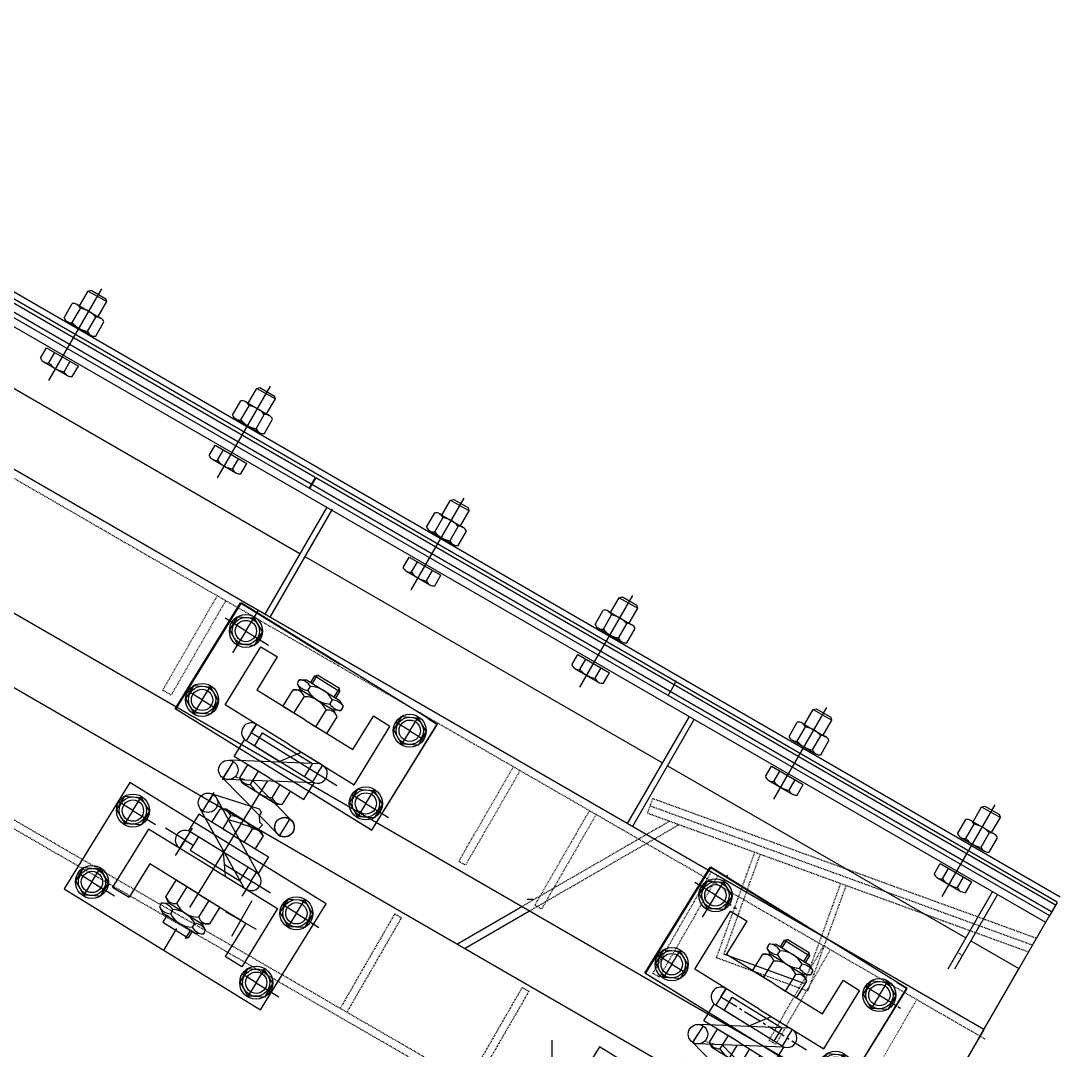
# Model space of a CAD drawing. Header units: millimetres. Extents: x 2827 to 6143, y 72 to 478.
# Drawn here: x 4600.7 to 4734.2, y 157.6 to 289.8 of the extents above; entities that cross this region are included whole.
import ezdxf

# ---------------------------------------------------------------- set-up
doc = ezdxf.new("R2010")
doc.units = ezdxf.units.MM
for name, pattern in [('ACAD_ISO02W100', [15, 12, -3]), ('CENTER', [50.8, 31.75, -6.35, 6.35, -6.35]), ('CENTER2', [28.575, 19.05, -3.175, 3.175, -3.175]), ('HIDDEN', [0.2, 0.1, -0.1])]:
    doc.linetypes.add(name, pattern=pattern)
for name, color, linetype, lineweight in [('中心线', 1, 'CENTER', 13), ('图层1', 1, 'CENTER2', 25), ('图层2', 160, 'Continuous', 25), ('尺寸线', 22, 'Continuous', 13), ('虚线', 8, 'ACAD_ISO02W100', 13)]:
    doc.layers.add(name, color=color, linetype=linetype, lineweight=lineweight)

# ---------------------------------------------------------------- blocks, each defined once
blk = doc.blocks.new('111')
for p, q in [((-65.9, 61.2), (-63.9, 131.1)), ((-63.9, 131.1), (-43.9, 130.5)), ((-45, 91.5), (-43.9, 130.5)), ((-1, 124.9), (-0.8, 132.9)), ((-0.8, 132.9), (1.3, 135)), ((-0.8, 132.9), (29.6, 132)), ((1, 124.9), (1.3, 135)), ((27.6, 134.2), (1.3, 135)), ((27.3, 124.1), (27.6, 134.2)), ((29.6, 132), (27.6, 134.2)), ((29.3, 124), (29.6, 132)), ((-13.3, 119.3), (-13.3, 119.3)), ((-12.5, 119.3), (-12.6, 116.8)), ((-12.5, 121.8), (-6, 125.1)), ((-12.5, 119.3), (-12.5, 121.8)), ((-6, 125.1), (34, 123.9)), ((1, 124.9), (-1, 124.9)), ((0.6, 116.4), (0.8, 121.4)), ((27, 115.6), (27.2, 120.6)), ((27.3, 124.1), (29.3, 124)), ((40.4, 120.4), (34, 123.9)), ((40.3, 117.9), (40.2, 115.4)), ((40.3, 117.9), (40.4, 120.4)), ((70.8, 86.9), (72, 127.1)), ((92, 126.6), (72, 127.1)), ((89.9, 56.4), (92, 126.6)), ((-13.6, 89.4), (-12.9, 109.4)), ((-12.9, 109.4), (-6.4, 113.1)), ((-12.6, 116.8), (-6.4, 113.1)), ((13.6, 112.6), (-6.4, 113.1)), ((-0.3, 89), (0.4, 109)), ((-0.3, 89), (0.4, 109)), ((13.6, 112.6), (33.6, 112.2)), ((26.2, 88.2), (26.8, 108.3)), ((26.2, 88.2), (27, 108.2)), ((40.2, 115.4), (33.6, 112.2)), ((40, 107.8), (33.6, 112.2)), ((39.4, 87.8), (40, 107.8)), ((39.7, 115.2), (39.8, 115.2)), ((-45, 90.3), (-45, 91.5)), ((12.9, 88.6), (-45, 90.3)), ((12.8, 88.6), (-13.7, 89.4)), ((12.9, 88.6), (-13.6, 89.4)), ((12.8, 88.6), (-0.5, 89)), ((-0.5, 89), (-0.5, 89)), ((12.9, 88.6), (-0.3, 89)), ((12.8, 88.6), (70.8, 86.9)), ((12.9, 88.6), (12.9, 88.6)), ((12.9, 88.6), (39.4, 87.8)), ((12.9, 88.6), (26.2, 88.2)), ((12.1, 58.6), (-65.9, 61.2)), ((49.1, 57.5), (-33.4, 14.1)), ((-18.5, 39.5), (-18.1, 55.5)), ((-18.1, 55.5), (41.9, 53.8)), ((11.5, 38.7), (26.6, 58.2)), ((12, 58.6), (89.9, 56.4)), ((12.1, 58.6), (12.1, 58.6)), ((12.1, 58.6), (52, 57.5)), ((41.9, 53.8), (41.5, 37.8)), ((-31.1, 19.9), (-30.5, 39.9)), ((51.4, 37.5), (-28.6, 39.9)), ((53.5, 37.3), (-25.3, -4.1)), ((11.5, 38.7), (-18.5, 39.5)), ((11.4, 36.9), (11.4, 36.9)), ((51.4, 37.5), (51.4, 37.5)), ((52.9, 17.4), (53.5, 37.3)), ((53.5, 37.3), (54.5, 37.9)), ((53.5, 37.3), (53.5, 37.6)), ((11.2, 28.6), (11.2, 28.6)), ((11.2, 28.6), (11.2, 28.4)), ((51.2, 27.5), (51.2, 27.2)), ((10.9, 18.7), (-31.1, 19.9)), ((-15.1, 19.4), (-15.6, 3.5)), ((10.9, 18.7), (-15.1, 19.4)), ((-2.1, 19.1), (-2.6, 3.2)), ((10.9, 18.7), (-2.1, 19.1)), ((10.9, 18.7), (52.9, 17.4)), ((10.9, 18.7), (23.9, 18.3)), ((23.9, 18.3), (23.5, 2.5)), ((36.4, 2.2), (36.9, 18.2)), ((-10.4, 0.3), (-15.6, 3.5)), ((10.4, -0.3), (-10.4, 0.3)), ((-2.4, 7.9), (53.2, -8)), ((10.4, 2.8), (10.5, 2.8)), ((31.1, -0.9), (36.4, 2.2)), ((36.4, 2.2), (36.4, 2.2)), ((49.6, -27.4), (-30.7, -5)), ((10.4, -0.3), (31.1, -0.9)), ((50.1, -7.1), (45.4, -8.1)), ((50.1, -7.1), (50.1, -7.4)), ((18.3, -14), (-31.3, -24.8)), ((18.3, -14.1), (18.3, -14)), ((50.3, -72), (-25.9, -26)), ((-11.3, -31.3), (-16.7, -34.1)), ((9.5, -31.9), (-11.3, -31.3)), ((9.4, -31.9), (30.2, -32.5)), ((49.5, -27.5), (52.7, -26.8)), ((-17.1, -50.1), (-16.7, -34.1)), ((-4.1, -50.5), (-3.7, -34.6)), ((9.4, -36.4), (-3.8, -39.3)), ((9.3, -36.4), (27.4, -32.4)), ((9.3, -35.1), (9.4, -35.1)), ((9.3, -36.4), (9.3, -35.1)), ((21.8, -51.2), (22.3, -35.5)), ((30.2, -32.5), (35.3, -36)), ((35.3, -36), (34.9, -52)), ((35.3, -36), (35.3, -36)), ((44.8, -91.9), (-35.1, -43.8)), ((-33.1, -49.7), (-33.7, -69.7)), ((8.9, -50.9), (-33.1, -49.7)), ((-31.1, -46.2), (-31.1, -46.1)), ((-31.1, -46.1), (-31.1, -46.1)), ((8.9, -50.9), (-17.1, -50.1)), ((8.8, -50.9), (-4.1, -50.5)), ((8.8, -50.9), (50.8, -52)), ((8.8, -50.9), (21.8, -51.2)), ((50.8, -52), (50.3, -72)), ((8.6, -60.9), (8.6, -60.6)), ((8.6, -60.9), (8.6, -60.9)), ((48.2, -72), (-31.8, -69.8)), ((-21.7, -70), (-22.3, -86)), ((8.3, -70.9), (-21.7, -70)), ((8.3, -69.1), (8.3, -70.9)), ((8.3, -70.9), (8.3, -69.1)), ((8.3, -69.1), (8.3, -69.1)), ((8.3, -70.9), (22.2, -91.3)), ((37.7, -87.8), (38.3, -71.8)), ((48.2, -72), (48.2, -72)), ((50.3, -72), (51.3, -72.6)), ((50.3, -72), (50.3, -72.3)), ((-70.3, -88.8), (-72.3, -158.8)), ((7.7, -90.8), (-70.3, -88.8)), ((-22.3, -86), (37.7, -87.8)), ((7.6, -90.8), (85.6, -93.1)), ((7.7, -90.8), (7.7, -90.8)), ((7.7, -90.8), (47.7, -92)), ((85.6, -93.1), (83.5, -163.3)), ((-51.2, -120.3), (-52.4, -159.3)), ((6.8, -120.8), (-51.2, -119.1)), ((-51.2, -119.1), (-51.2, -120.3)), ((-19.7, -120.1), (-20.2, -140.1)), ((6.7, -120.8), (-19.8, -120.1)), ((6.8, -120.8), (-19.7, -120.1)), ((-6.5, -120.4), (-6.9, -140.4)), ((-6.5, -120.4), (-6.9, -140.4)), ((6.7, -120.8), (-6.6, -120.4)), ((-6.6, -120.4), (-6.6, -120.4)), ((6.8, -120.8), (-6.5, -120.4)), ((6.7, -120.8), (64.6, -122.5)), ((6.8, -120.8), (6.8, -120.8)), ((6.8, -120.8), (33.3, -121.6)), ((6.8, -120.8), (20.1, -121.2)), ((20.1, -121.2), (19.5, -141.3)), ((20.1, -121.2), (19.7, -141.2)), ((33.3, -121.6), (32.7, -141.6)), ((64.6, -122.5), (63.5, -162.7)), ((-20.4, -149.9), (-20.3, -147.4)), ((-20.3, -147.4), (-13.9, -144.1)), ((-20.2, -140.1), (-13.9, -144.1)), ((6.1, -144.8), (-13.9, -144.1)), ((-7.1, -147.8), (-7.2, -152.8)), ((6.1, -144.8), (26.1, -145.5)), ((19.3, -148.6), (19.1, -153.6)), ((32.7, -141.6), (26.1, -145.5)), ((32.5, -149.2), (26.1, -145.5)), ((32, -149), (32.1, -149)), ((32.4, -151.7), (32.5, -149.2)), ((-72.3, -158.8), (-52.4, -159.3)), ((-21.2, -149.9), (-21.2, -149.9)), ((-20.4, -149.9), (-20.5, -152.4)), ((-20.5, -152.4), (-14.2, -156.1)), ((-14.2, -156.1), (25.7, -157.3)), ((-9.3, -156.2), (-9.5, -164.2)), ((-7.3, -156.3), (-9.3, -156.2)), ((19, -157.1), (18.7, -167.2)), ((19, -157.1), (21, -157.1)), ((21, -157.1), (20.9, -165.1)), ((32.3, -154.2), (25.7, -157.3)), ((32.4, -151.7), (32.3, -154.2)), ((-9.5, -164.2), (20.9, -165.1)), ((20.9, -165.1), (18.7, -167.2)), ((83.5, -163.3), (63.5, -162.7))]:
    blk.add_line(p, q)
for points in [[(121.3, 153.2), (132.5, 152.9), (128.8, 24.9), (-108.1, 31.9), (-104.4, 159.8), (15.4, 156.3)], [(18.3, -14.1), (21.5, -16.2), (21.6, -20.1), (25.1, -25.4), (29.2, -26.6), (27.4, -32.4)]]:
    blk.add_lwpolyline(points)
for points in [[(-107.7, 32.1), (129.2, 25.2), (133, 153.1), (-103.9, 160.1)], [(-114.5, -185), (122.4, -192), (126.2, -64), (-110.7, -57.1)]]:
    blk.add_lwpolyline(points, close=True)
for centre, radius in [((-85.3, 137.4), 17), ((111.8, 132.9), 17), ((-85.3, 137.4), 11), ((111.8, 132.9), 11), ((-88.8, 53.7), 17), ((-88.8, 53.7), 11), ((110.1, 45.7), 17), ((110.1, 45.7), 11), ((-29.6, 4.9), 10), ((49.8, -17.4), 10), ((49.9, -17.1), 10), ((-30.7, -34.8), 10), ((-93.6, -80.3), 17), ((-93.6, -80.3), 11), ((104.7, -87.7), 17), ((104.7, -87.7), 11), ((-93.3, -164.8), 17), ((-93.3, -164.8), 11), ((104.6, -170.1), 17), ((104.6, -170.1), 11)]:
    blk.add_circle(centre, radius)
for centre, radius, start, end in [((-6.2, 108.9), 14.3, 60.723, 115.9233), ((13.3, 97.9), 26.6, 58.6741, 117.9722), ((33.6, 105.5), 16.4, 65.4999, 113.1427), ((-6.5, 101.4), 10.2, 47.9731, 128.6716), ((-5.5, 132.3), 17.1, 245.4644, 291.1819), ((13.1, 88.5), 24.1, 54.8258, 121.801), ((14.5, 140.1), 27.5, 239.7147, 296.9316), ((33.8, 129.3), 15.3, 243.7393, 294.9034), ((33.3, 101.2), 9.47, 44.7773, 131.888), ((-28.3, 49.9), 10, 88.3231, 268.1343), ((51.7, 47.5), 10, 267.9144, 88.3231), ((-28.3, 49.9), 10, 357.9174, 359.1718), ((-8.8, 14), 12.5, 237.3898, 299.9075), ((11, 28.2), 28.5, 241.4673, 295.8299), ((30.1, 11.2), 11, 232.5306, 304.8636), ((8.4, -60.4), 28.5, 60.8163, 115.179), ((-10.5, -45.1), 12.5, 56.7388, 119.2565), ((28.5, -44.6), 11, 51.7827, 124.1157), ((-32.1, -79.7), 10, 88.512, 268.3231), ((48, -82), 10, 268.3231, 88.7319), ((-32.1, -79.7), 10, 357.4744, 358.7288), ((-14.2, -163.3), 17.1, 65.4644, 111.1819), ((-13.3, -132.4), 10.2, 227.9747, 308.6732), ((5.4, -172.4), 27.5, 59.7147, 116.9316), ((7, -120.7), 24.1, 234.8453, 301.8205), ((25.2, -162.7), 15.3, 61.7429, 112.907), ((26.4, -134.5), 9.47, 224.7583, 311.869), ((-13.5, -139.9), 14.3, 240.723, 295.9233), ((6.6, -130.1), 26.6, 238.6741, 297.9722), ((26.4, -138.9), 16.4, 243.5036, 291.1463)]:
    blk.add_arc(centre, radius, start, end)
at = {"layer": '图层1'}
for p, q in [((-85.3, 137.4), (-84.6, 161.9)), ((-85.3, 137.4), (-84.8, 154.4)), ((14.6, 156.6), (14.6, 156.3)), ((15.4, 156.3), (15.3, 156.6)), ((111.8, 132.9), (112.3, 149.9)), ((-102.3, 138), (-110.2, 138.3)), ((-85.3, 137.4), (-102.3, 138)), ((-85.3, 137.4), (-85.8, 120.4)), ((-85.3, 137.4), (-68.3, 136.9)), ((-85.3, 137.4), (-58, 136.5)), ((111.8, 132.9), (94.9, 133.4)), ((111.8, 132.9), (111.4, 115.9)), ((111.8, 132.9), (128.8, 132.3)), ((111.8, 132.9), (139.2, 132)), ((-85.8, 120.4), (-86, 111.2)), ((13.8, 124.5), (13.8, 124.5)), ((13.4, 112.6), (13.4, 112.6)), ((39.2, 114.9), (39.2, 115)), ((12.8, 88.6), (12.8, 88.6)), ((-88.8, 53.7), (-88.4, 70.7)), ((-88.8, 53.7), (-105.8, 54.2)), ((-88.8, 53.7), (-89.3, 36.7)), ((-88.8, 53.7), (-71.9, 53.1)), ((-28, 59.9), (-28.6, 39.9)), ((-28.3, 49.9), (-28, 59.9)), ((51.7, 47.5), (52.1, 57.5)), ((110.1, 45.7), (110.6, 62.7)), ((-28.3, 49.9), (75, 46.9)), ((51.7, 47.5), (51.5, 37.5)), ((110.1, 45.7), (93.1, 46.2)), ((110.1, 45.7), (109.6, 28.7)), ((110.1, 45.7), (127.1, 45.1)), ((110.1, 45.7), (137.4, 44.8)), ((-28.9, 29.8), (-28.9, 29.6)), ((11.2, 28.6), (11.2, 28.4)), ((51.2, 27.5), (51.2, 27.2)), ((90.2, 26.1), (90.1, 26.3)), ((-29.3, 14.9), (-30, -7.3)), ((10.8, 14.9), (4.7, -210.8)), ((-29.9, -5.2), (-29.7, 4.1)), ((50.1, -7.1), (49.5, -27.5)), ((50.1, -7.4), (50.1, -7.1)), ((-31.1, -46.2), (-30.4, -22.6)), ((-30.5, -24.6), (-30.8, -34)), ((49.5, -27.5), (49.6, -27.1)), ((-93.6, -80.3), (-93.1, -63.3)), ((-32.4, -89.8), (-31.8, -69.8)), ((-32.1, -79.7), (-31.6, -65.3)), ((48, -82.1), (48.2, -72)), ((104.7, -87.7), (105.1, -70.7)), ((-93.6, -80.3), (-110.6, -79.7)), ((-93.6, -80.3), (-94.1, -97.3)), ((-93.6, -80.3), (-76.6, -80.8)), ((-93.6, -80.3), (-66.3, -81.2)), ((-32.1, -79.7), (-55.4, -79.1)), ((-32.1, -79.7), (-32.6, -98.6)), ((-32.1, -79.7), (-32.4, -89.8)), ((-32.1, -79.7), (-22.1, -80)), ((7.9, -80.9), (8.2, -80.9)), ((15.3, -81.1), (71.2, -82.8)), ((48, -82), (47.5, -100.5)), ((48, -82), (47.7, -92)), ((104.7, -87.7), (87.7, -87.2)), ((104.7, -87.7), (104.2, -104.7)), ((104.7, -87.7), (121.6, -88.3)), ((104.7, -87.7), (132, -88.6)), ((-93.3, -164.8), (-92.8, -147.8)), ((104.6, -170.1), (105, -153.1)), ((-93.3, -164.8), (-110.3, -164.3)), ((-93.3, -164.8), (-93.8, -181.8)), ((-93.3, -164.8), (-76.3, -165.4)), ((-93.3, -164.8), (-66, -165.7)), ((104.6, -170.1), (87.6, -169.5)), ((104.6, -170.1), (104.1, -187.1)), ((104.6, -170.1), (121.5, -170.7)), ((104.6, -170.1), (131.9, -171))]:
    blk.add_line(p, q, dxfattribs=at)
at = {"layer": '图层2'}
for p, q in [((-100, 145.9), (-84.8, 153.2)), ((-84.8, 153.2), (-70, 144.9)), ((-100, 145.9), (-100.4, 129.9)), ((-100.3, 137.9), (-100, 145.9)), ((-70, 144.9), (-70.6, 129)), ((-70.3, 136.9), (-70, 144.9)), ((97.1, 141.4), (96.8, 125.4)), ((96.9, 133.4), (97.1, 141.4)), ((97.1, 141.4), (112.3, 148.6)), ((112.3, 148.6), (127.1, 140.3)), ((127.1, 140.4), (126.6, 124.4)), ((126.8, 132.4), (127.1, 140.4)), ((-102.3, 138), (-100.3, 137.9)), ((-100.4, 129.9), (-85.7, 121.3)), ((-70.6, 129), (-85.7, 121.3)), ((-68.3, 136.9), (-70.3, 136.9)), ((94.9, 133.4), (96.9, 133.4)), ((128.8, 132.3), (126.8, 132.4)), ((96.8, 125.4), (111.4, 116.8)), ((126.6, 124.4), (111.4, 116.8)), ((-103.6, 62.2), (-88.4, 69.4)), ((-88.4, 69.4), (-73.6, 61.1)), ((-105.8, 54.2), (-103.8, 54.2)), ((-103.6, 62.2), (-103.9, 46.2)), ((-103.8, 54.2), (-103.6, 62.2)), ((-73.6, 61.2), (-74.1, 45.2)), ((-73.9, 53.2), (-73.6, 61.2)), ((95.4, 54.2), (95, 38.2)), ((95.1, 46.2), (95.4, 54.2)), ((95.4, 54.2), (110.6, 61.4)), ((110.6, 61.4), (125.4, 53.1)), ((-103.9, 46.2), (-89.3, 37.6)), ((-74.1, 45.2), (-89.3, 37.6)), ((-71.9, 53.1), (-73.9, 53.2)), ((93.1, 46.2), (95.1, 46.2)), ((125.4, 53.2), (124.8, 37.2)), ((125.1, 45.2), (125.4, 53.2)), ((127.1, 45.1), (125.1, 45.2)), ((95, 38.2), (109.6, 29.6)), ((124.8, 37.2), (109.6, 29.6)), ((-108.3, -71.8), (-108.7, -87.8)), ((-108.6, -79.8), (-108.3, -71.8)), ((-108.3, -71.8), (-93.1, -64.5)), ((-93.1, -64.5), (-78.3, -72.8)), ((-78.3, -72.8), (-78.9, -88.8)), ((-78.6, -80.8), (-78.3, -72.8)), ((89.9, -79.3), (105.1, -72)), ((105.1, -72), (119.9, -80.3)), ((-110.6, -79.7), (-108.6, -79.8)), ((-76.6, -80.8), (-78.6, -80.8)), ((89.9, -79.3), (89.6, -95.2)), ((89.7, -87.2), (89.9, -79.3)), ((119.9, -80.2), (119.4, -96.2)), ((119.6, -88.2), (119.9, -80.2)), ((-108.7, -87.8), (-94, -96.4)), ((-78.9, -88.8), (-94, -96.4)), ((87.7, -87.2), (89.7, -87.2)), ((89.6, -95.2), (104.2, -103.8)), ((121.6, -88.3), (119.6, -88.2)), ((119.4, -96.2), (104.2, -103.8)), ((-108, -156.3), (-92.8, -149.1)), ((-92.8, -149.1), (-78, -157.4)), ((-108, -156.3), (-108.4, -172.3)), ((-108.3, -164.3), (-108, -156.3)), ((-78, -157.3), (-78.6, -173.3)), ((-78.3, -165.3), (-78, -157.3)), ((89.8, -161.6), (105, -154.3)), ((105, -154.3), (119.8, -162.6)), ((-110.3, -164.3), (-108.3, -164.3)), ((-76.3, -165.4), (-78.3, -165.3)), ((87.6, -169.5), (89.6, -169.6)), ((89.8, -161.6), (89.5, -177.6)), ((89.6, -169.6), (89.8, -161.6)), ((119.8, -162.6), (119.3, -178.6)), ((119.5, -170.6), (119.8, -162.6)), ((121.5, -170.7), (119.5, -170.6)), ((-108.4, -172.3), (-93.8, -180.9)), ((-78.6, -173.3), (-93.8, -180.9)), ((89.5, -177.6), (104.1, -186.2)), ((119.3, -178.6), (104.1, -186.2))]:
    blk.add_line(p, q, dxfattribs=at)
for centre, radius in [((-85.3, 137.4), 14), ((-85.3, 137.4), 11), ((111.8, 132.9), 14), ((111.8, 132.9), 11), ((-88.8, 53.7), 14), ((-88.8, 53.7), 11), ((110.1, 45.7), 14), ((110.1, 45.7), 11), ((-93.6, -80.3), 14), ((-93.6, -80.3), 11), ((104.7, -87.7), 14), ((104.7, -87.7), 11), ((-93.3, -164.8), 14), ((-93.3, -164.8), 11), ((104.6, -170.1), 14), ((104.6, -170.1), 11)]:
    blk.add_circle(centre, radius, dxfattribs=at)
at = {"layer": '虚线', "color": 8, "linetype": 'HIDDEN'}
for p, q in [((147.3, 35.9), (147.3, 147.8)), ((-10.4, 4.6), (-20, 1.9))]:
    blk.add_line(p, q, dxfattribs=at)

msp = doc.modelspace()

# ---------------------------------------------------------------- linework, layer by layer
at = {"color": 7, "linetype": 'Continuous', "lineweight": -3}
for p, q in [((4734.19, 177.3), (4326.54, 412.86)), ((4733.81, 176.65), (4326.16, 412.21)), ((4325.04, 410.27), (4732.82, 174.92)), ((4324.54, 409.4), (4732.32, 174.06)), ((4724.38, 160.3), (4316.6, 395.64)), ((4716.38, 146.45), (4364.33, 349.63)), ((4638.49, 231.17), (4592.49, 257.73)), ((4637.99, 230.3), (4591.99, 256.86)), ((4608.24, 253.18), (4609.34, 255.09)), ((4609.34, 255.09), (4609.75, 255.2)), ((4609.34, 255.09), (4611.74, 253.74)), ((4609.75, 255.2), (4611.63, 254.11)), ((4610.62, 251.81), (4611.74, 253.74)), ((4611.74, 253.74), (4611.63, 254.11)), ((4606.25, 251.65), (4607.31, 253.48)), ((4607.31, 251.04), (4608.37, 252.87)), ((4607.94, 253.36), (4610.95, 251.62)), ((4606.68, 251.17), (4609.69, 249.43)), ((4609.26, 249.92), (4610.32, 251.74)), ((4610.32, 249.3), (4611.38, 251.13)), ((4590.63, 247.89), (4636.53, 221.4)), ((4603.24, 246.48), (4604.01, 247.82)), ((4604.01, 247.82), (4608.09, 245.46)), ((4604.3, 245.87), (4605.07, 247.2)), ((4603.67, 245.99), (4606.68, 244.25)), ((4606.25, 244.74), (4607.02, 246.08)), ((4607.31, 244.13), (4608.09, 245.46)), ((4629.89, 240.69), (4631, 242.6)), ((4631, 242.6), (4631.41, 242.7)), ((4631, 242.6), (4633.39, 241.25)), ((4631.41, 242.7), (4633.28, 241.62)), ((4627.9, 239.16), (4628.96, 240.99)), ((4628.97, 238.55), (4630.02, 240.37)), ((4629.59, 240.86), (4632.61, 239.12)), ((4632.27, 239.31), (4633.39, 241.25)), ((4633.39, 241.25), (4633.28, 241.62)), ((4630.92, 237.42), (4631.97, 239.25)), ((4628.33, 238.67), (4631.34, 236.93)), ((4631.98, 236.81), (4633.03, 238.64)), ((4624.89, 233.98), (4625.66, 235.32)), ((4625.66, 235.32), (4629.74, 232.97)), ((4625.95, 233.37), (4626.73, 234.71)), ((4625.32, 233.5), (4628.33, 231.76)), ((4627.9, 232.24), (4628.68, 233.58)), ((4628.97, 231.63), (4629.74, 232.97)), ((4638.49, 231.17), (4637.67, 229.76)), ((4638.59, 231.11), (4637.78, 229.7)), ((4733.59, 176.26), (4638.59, 231.11)), ((4733.09, 175.4), (4638.09, 230.24)), ((4655.9, 228.23), (4656.31, 228.33)), ((4656.31, 228.33), (4658.18, 227.25)), ((4639.98, 227.37), (4632.04, 213.62)), ((4640.63, 226.99), (4632.69, 213.24)), ((4640.7, 227.11), (4632.76, 213.36)), ((4640.7, 227.11), (4632.76, 213.36)), ((4654.79, 226.32), (4655.9, 228.23)), ((4655.9, 228.23), (4658.29, 226.88)), ((4658.29, 226.88), (4658.18, 227.25)), ((4652.8, 224.79), (4653.86, 226.62)), ((4653.87, 224.17), (4654.92, 226)), ((4654.49, 226.49), (4657.51, 224.75)), ((4657.17, 224.94), (4658.29, 226.88)), ((4653.23, 224.3), (4656.24, 222.56)), ((4655.82, 223.05), (4656.87, 224.88)), ((4656.88, 222.44), (4657.93, 224.26)), ((4637.18, 221.02), (4683.09, 194.53)), ((4649.79, 219.61), (4650.56, 220.95)), ((4650.56, 220.95), (4654.64, 218.6)), ((4650.86, 219), (4651.63, 220.34)), ((4650.22, 219.13), (4653.23, 217.39)), ((4652.81, 217.87), (4653.58, 219.21)), ((4653.87, 217.26), (4654.64, 218.6)), ((4676.45, 213.82), (4677.55, 215.73)), ((4677.55, 215.73), (4677.96, 215.83)), ((4677.55, 215.73), (4679.94, 214.38)), ((4677.96, 215.83), (4679.83, 214.75)), ((4674.46, 212.29), (4675.51, 214.12)), ((4676.15, 213.99), (4679.16, 212.25)), ((4678.83, 212.45), (4679.94, 214.38)), ((4679.94, 214.38), (4679.83, 214.75)), ((4632.87, 185.01), (4584.04, 213.25)), ((4675.52, 211.68), (4676.57, 213.51)), ((4677.47, 210.55), (4678.52, 212.38)), ((4674.88, 211.81), (4677.9, 210.07)), ((4678.53, 209.94), (4679.59, 211.77)), ((4671.45, 207.12), (4672.22, 208.45)), ((4672.22, 208.45), (4676.29, 206.1)), ((4672.51, 206.5), (4673.28, 207.84)), ((4671.87, 206.63), (4674.89, 204.89)), ((4674.46, 205.38), (4675.23, 206.71)), ((4675.52, 204.76), (4676.29, 206.1)), ((4684.59, 204.55), (4683.78, 203.14)), ((4686.53, 200.49), (4678.59, 186.74)), ((4701.35, 199.45), (4702.45, 201.36)), ((4702.45, 201.36), (4702.86, 201.46)), ((4702.45, 201.36), (4704.84, 200.01)), ((4702.86, 201.46), (4704.74, 200.38)), ((4704.84, 200.01), (4704.74, 200.38)), ((4687.18, 200.12), (4679.24, 186.37)), ((4699.36, 197.92), (4700.41, 199.75)), ((4700.42, 197.31), (4701.48, 199.14)), ((4701.05, 199.62), (4704.06, 197.88)), ((4703.73, 198.07), (4704.84, 200.01)), ((4702.37, 196.18), (4703.43, 198.01)), ((4699.79, 197.44), (4702.8, 195.7)), ((4703.43, 195.57), (4704.49, 197.4)), ((4683.74, 194.16), (4722.06, 172.04)), ((4696.35, 192.75), (4697.12, 194.08)), ((4697.12, 194.08), (4701.19, 191.73)), ((4696.77, 192.26), (4699.79, 190.52)), ((4697.41, 192.13), (4698.18, 193.47)), ((4699.36, 191.01), (4700.13, 192.34)), ((4700.42, 190.39), (4701.19, 191.73)), ((4723, 186.95), (4724.1, 188.86)), ((4724.1, 188.86), (4724.51, 188.97)), ((4724.1, 188.86), (4726.5, 187.51)), ((4724.51, 188.97), (4726.39, 187.88)), ((4721.01, 185.42), (4722.07, 187.25)), ((4722.7, 187.13), (4725.71, 185.39)), ((4725.38, 185.58), (4726.5, 187.51)), ((4726.5, 187.51), (4726.39, 187.88)), ((4722.07, 184.81), (4723.13, 186.64)), ((4712.2, 139.21), (4632.87, 185.01)), ((4721.44, 184.94), (4724.45, 183.2)), ((4724.02, 183.69), (4725.08, 185.51)), ((4725.08, 183.07), (4726.14, 184.9)), ((4718, 180.25), (4718.77, 181.59)), ((4718.77, 181.59), (4722.85, 179.23)), ((4719.06, 179.64), (4719.83, 180.97)), ((4718.43, 179.76), (4721.44, 178.02)), ((4721.01, 178.51), (4721.78, 179.85)), ((4722.07, 177.9), (4722.85, 179.23)), ((4725.5, 177.99), (4719.74, 168.02)), ((4726.15, 177.62), (4720.61, 168.02)), ((4666.5, 176.96), (4665.75, 176.96)), ((4656.69, 171.26), (4665.04, 176.08)), ((4657.69, 170.68), (4666.04, 175.51)), ((4732.82, 174.92), (4673.19, 71.61)), ((4732.79, 174.85), (4732.8, 174.85)), ((4722.71, 171.66), (4728.88, 168.1)), ((4723.66, 159.05), (4728.83, 168.02)), ((4724.38, 160.3), (4716.38, 146.45))]:
    msp.add_line(p, q, dxfattribs=at)
at = {"lineweight": -3}
for p, q in [((4626.93, 201.98), (4631.52, 209.43)), ((4631.52, 209.43), (4633.65, 208.12)), ((4631.09, 203.96), (4633.65, 208.12)), ((4637.94, 204.83), (4638.46, 205.69)), ((4638.15, 204.7), (4638.82, 205.77)), ((4638.46, 205.69), (4638.82, 205.77)), ((4638.46, 205.69), (4641.69, 203.69)), ((4641.61, 204.05), (4638.82, 205.77)), ((4636.34, 204.94), (4636.17, 204.67)), ((4636.17, 204.67), (4636.62, 203.88)), ((4636.26, 204.99), (4636.26, 204.99)), ((4636.34, 204.94), (4636.5, 205.2)), ((4636.5, 205.2), (4637.41, 205.16)), ((4637.41, 205.16), (4641.66, 202.53)), ((4637.58, 203.8), (4637.92, 204.33)), ((4638.15, 204.7), (4637.94, 204.83)), ((4631.01, 203.84), (4631.09, 203.96)), ((4637.18, 200.03), (4631.01, 203.84)), ((4634.36, 201.77), (4635.68, 203.89)), ((4635.68, 203.89), (4636.62, 203.88)), ((4635.77, 200.9), (4637.09, 203.02)), ((4635.77, 200.9), (4637.09, 203.02)), ((4638.75, 202.58), (4636.62, 203.88)), ((4640.95, 202.97), (4641.61, 204.05)), ((4640.95, 202.97), (4641.16, 202.84)), ((4641.16, 202.84), (4641.69, 203.69)), ((4641.69, 203.69), (4641.61, 204.05)), ((4635.21, 196.84), (4626.93, 201.98)), ((4637.16, 200.04), (4634.35, 201.78)), ((4637.18, 200.03), (4634.36, 201.77)), ((4638.75, 202.58), (4640.89, 201.28)), ((4640.39, 202.07), (4640.72, 202.6)), ((4642.14, 201.76), (4641.66, 202.53)), ((4641.97, 201.49), (4642.14, 201.76)), ((4637.16, 200.04), (4635.75, 200.91)), ((4635.75, 200.91), (4635.75, 200.91)), ((4637.18, 200.03), (4635.77, 200.9)), ((4638.59, 199.16), (4639.91, 201.3)), ((4638.59, 199.16), (4639.92, 201.27)), ((4640, 198.29), (4641.31, 200.42)), ((4641.31, 200.42), (4640.89, 201.28)), ((4641.81, 201.23), (4640.89, 201.28)), ((4641.74, 201.23), (4641.75, 201.23)), ((4641.97, 201.49), (4641.81, 201.23)), ((4643.33, 196.23), (4645.98, 200.51)), ((4648.11, 199.19), (4645.98, 200.51)), ((4637.16, 200.04), (4643.33, 196.23)), ((4637.18, 200.03), (4637.18, 200.03)), ((4637.18, 200.03), (4640, 198.29)), ((4637.18, 200.03), (4638.59, 199.16)), ((4643.5, 191.72), (4648.11, 199.19)), ((4630.71, 196.68), (4631.75, 198.39)), ((4631.75, 198.39), (4638.14, 194.45)), ((4628.12, 195.34), (4629.43, 197.47)), ((4638.14, 192.09), (4629.64, 197.35)), ((4633.9, 194.71), (4630.71, 196.68)), ((4635.2, 196.84), (4643.5, 191.72)), ((4635.21, 196.84), (4635.21, 196.84)), ((4635.21, 196.84), (4639.47, 194.21)), ((4632.59, 192.59), (4628.12, 195.34)), ((4633.9, 194.71), (4636.76, 195.88)), ((4639.15, 194.4), (4627.51, 194.86)), ((4629.82, 194.29), (4628.77, 192.59)), ((4632.59, 192.59), (4629.82, 194.29)), ((4633.24, 193.65), (4633.22, 193.62)), ((4633.24, 193.65), (4633.24, 193.65)), ((4633.78, 194.52), (4633.78, 194.52)), ((4638.14, 194.45), (4637.1, 192.74)), ((4633.89, 185.18), (4626.6, 192.62)), ((4638.37, 191.94), (4627.25, 192.38)), ((4629.13, 191.93), (4628.77, 192.59)), ((4631.2, 193.44), (4630.16, 191.75)), ((4630.47, 192.25), (4635.5, 187.06)), ((4632.59, 192.59), (4631.2, 193.44)), ((4632.59, 192.59), (4637.05, 189.82)), ((4632.59, 192.59), (4633.97, 191.73)), ((4631.35, 190.56), (4629.13, 191.93)), ((4631.55, 190.9), (4631.55, 190.9)), ((4633.97, 191.73), (4632.94, 190.05)), ((4634.32, 189.21), (4635.37, 190.91)), ((4637.05, 189.82), (4638.37, 191.94)), ((4637.5, 191.02), (4637.48, 190.99)), ((4638.14, 192.09), (4638.14, 192.09)), ((4638.37, 191.94), (4638.39, 191.97)), ((4638.37, 191.94), (4638.51, 191.94)), ((4631.34, 188.58), (4625.3, 190.52)), ((4631.19, 180.3), (4625.81, 190.05)), ((4631.34, 190.56), (4633.55, 189.2)), ((4629.34, 178.5), (4623.71, 188.7)), ((4625.25, 186.89), (4626.3, 188.59)), ((4627.06, 188.56), (4626.3, 188.59)), ((4629.27, 187.2), (4627.06, 188.56)), ((4631.34, 188.58), (4631.34, 188.58)), ((4633.55, 189.2), (4634.32, 189.21)), ((4634.32, 189.21), (4634.32, 189.21)), ((4623.55, 187.94), (4622.24, 185.81)), ((4628.02, 185.18), (4623.55, 187.94)), ((4623.99, 188.19), (4623.99, 188.2)), ((4623.99, 188.19), (4623.99, 188.19)), ((4626.63, 186.03), (4627.68, 187.73)), ((4628.99, 186.72), (4627.37, 187.22)), ((4629.27, 187.2), (4631.48, 185.84)), ((4635.22, 187.34), (4634.65, 187.52)), ((4635.23, 187.34), (4635.2, 187.31)), ((4617.08, 186.03), (4612.49, 178.58)), ((4625.39, 180.93), (4617.08, 186.03)), ((4630.95, 180.44), (4622.44, 185.68)), ((4628.02, 185.18), (4625.25, 186.89)), ((4628.02, 185.18), (4626.63, 186.03)), ((4628.97, 186.72), (4629.06, 186.87)), ((4628.97, 186.72), (4631.18, 186.02)), ((4629.06, 186.87), (4629.06, 186.86)), ((4629.4, 184.33), (4630.44, 186)), ((4631.48, 185.84), (4631.81, 185.15)), ((4623.51, 185.03), (4622.46, 183.33)), ((4626.7, 183.05), (4623.51, 185.03)), ((4628.02, 185.18), (4632.49, 182.44)), ((4628.02, 185.18), (4629.4, 184.33)), ((4631.81, 185.15), (4630.77, 183.44)), ((4631.81, 185.15), (4631.81, 185.15)), ((4633.89, 185.17), (4634.27, 185.05)), ((4622.46, 183.33), (4628.84, 179.38)), ((4626.82, 183.25), (4626.7, 183.05)), ((4626.7, 183.05), (4626.82, 183.25)), ((4626.7, 183.05), (4626.94, 179.98)), ((4626.82, 183.25), (4626.82, 183.25)), ((4627.36, 184.12), (4627.38, 184.15)), ((4627.36, 184.12), (4627.36, 184.12)), ((4632.49, 182.44), (4631.19, 180.3)), ((4617.18, 181.42), (4614.61, 177.27)), ((4617.25, 181.55), (4617.18, 181.42)), ((4623.42, 177.74), (4617.25, 181.55)), ((4625.39, 180.93), (4625.39, 180.93)), ((4625.39, 180.93), (4633.68, 175.81)), ((4625.39, 180.93), (4629.65, 178.3)), ((4628.84, 179.38), (4629.9, 181.08)), ((4630.95, 180.44), (4630.95, 180.44)), ((4631.19, 180.3), (4631.17, 180.27)), ((4631.19, 180.3), (4631.25, 180.18)), ((4620.61, 179.48), (4619.3, 177.34)), ((4623.41, 177.75), (4620.59, 179.49)), ((4623.42, 177.74), (4620.61, 179.48)), ((4612.49, 178.58), (4614.61, 177.27)), ((4622.01, 178.61), (4620.71, 176.47)), ((4622.01, 178.61), (4620.71, 176.47)), ((4623.41, 177.75), (4622, 178.62)), ((4622, 178.62), (4622, 178.62)), ((4623.42, 177.74), (4622.01, 178.61)), ((4623.41, 177.75), (4629.58, 173.94)), ((4623.42, 177.74), (4623.42, 177.74)), ((4623.42, 177.74), (4626.24, 176)), ((4623.42, 177.74), (4624.84, 176.87)), ((4618.66, 176.29), (4618.5, 176.02)), ((4618.58, 176.34), (4618.58, 176.34)), ((4618.66, 176.29), (4618.83, 176.56)), ((4618.83, 176.56), (4619.73, 176.51)), ((4619.3, 177.34), (4619.73, 176.51)), ((4621.85, 175.19), (4619.73, 176.51)), ((4624.84, 176.87), (4623.52, 174.73)), ((4624.84, 176.87), (4623.54, 174.73)), ((4630.39, 176.81), (4627.74, 172.21)), ((4618.5, 176.02), (4618.94, 175.24)), ((4618.94, 175.24), (4623.2, 172.61)), ((4619.47, 174.91), (4618.94, 174.06)), ((4619.68, 174.78), (4619.47, 174.91)), ((4620.24, 175.69), (4619.91, 175.15)), ((4621.85, 175.19), (4623.97, 173.86)), ((4626.24, 176), (4624.93, 173.87)), ((4626.95, 175.45), (4630.94, 173.15)), ((4633.68, 175.81), (4629.07, 168.34)), ((4618.94, 174.06), (4622.18, 172.06)), ((4623.04, 173.96), (4622.71, 173.42)), ((4624.93, 173.87), (4623.97, 173.86)), ((4624.43, 173.06), (4623.97, 173.86)), ((4629.58, 173.94), (4626.95, 169.66)), ((4622.48, 173.05), (4621.82, 171.97)), ((4622.7, 172.92), (4622.18, 172.06)), ((4622.48, 173.05), (4622.7, 172.92)), ((4624.1, 172.53), (4623.2, 172.61)), ((4624.27, 172.8), (4624.1, 172.53)), ((4624.27, 172.8), (4624.43, 173.06)), ((4624.4, 173.12), (4624.4, 173.12)), ((4622.18, 172.06), (4621.82, 171.97)), ((4629.07, 168.34), (4626.95, 169.66))]:
    msp.add_line(p, q, dxfattribs=at)
at = {"color": 0, "lineweight": -3}
msp.add_line((4684.59, 204.55), (4684.87, 205.11), dxfattribs=at)
at = {"color": 2, "linetype": 'Continuous', "lineweight": -3}
msp.add_line((4733.78, 176.58), (4732.79, 174.84), dxfattribs=at)
at = {"color": 5, "lineweight": -3, "ltscale": 2}
for p, q in [((4733.78, 176.58), (4733.78, 176.58)), ((4733.8, 176.66), (4733.8, 176.66))]:
    msp.add_line(p, q, dxfattribs=at)
at = {"lineweight": -3}
for points in [[(4652.95, 200.25), (4654.14, 199.51), (4645.74, 185.9), (4620.53, 201.45), (4628.93, 215.07), (4641.68, 207.2)], [(4631.34, 188.58), (4631.56, 188.15), (4631.32, 187.72), (4631.37, 186.92), (4631.74, 186.55), (4631.18, 186.02)]]:
    msp.add_lwpolyline(points, dxfattribs=at)
for points in [[(4620.59, 201.45), (4645.8, 185.89), (4654.21, 199.51), (4629, 215.07)], [(4606.28, 178.37), (4631.49, 162.81), (4639.9, 176.43), (4614.68, 191.98)]]:
    msp.add_lwpolyline(points, close=True, dxfattribs=at)
for centre, radius in [((4629.6, 211.45), 2.12), ((4629.6, 211.45), 1.37), ((4623.98, 202.61), 2.12), ((4623.98, 202.61), 1.37), ((4650.65, 198.64), 2.12), ((4650.65, 198.64), 1.37), ((4627.35, 193.62), 1.25), ((4645.01, 189.31), 2.12), ((4615.09, 188.4), 2.12), ((4615.09, 188.4), 1.37), ((4624.74, 189.4), 1.25), ((4645.01, 189.31), 1.37), ((4634.55, 186.24), 1.25), ((4634.57, 186.28), 1.25), ((4609.84, 179.23), 2.12), ((4609.84, 179.23), 1.37), ((4636.09, 175.21), 2.12), ((4636.09, 175.21), 1.37), ((4630.93, 166.3), 2.12), ((4630.93, 166.3), 1.37)]:
    msp.add_circle(centre, radius, dxfattribs=at)
at = {"color": 7, "linetype": 'Continuous', "lineweight": -3}
for centre, radius, start, end in [((4607.46, 252.61), 0.884, 57.1299, 100.0633), ((4607.54, 252.57), 0.884, 19.9367, 62.8701), ((4607.81, 249.59), 3.33, 60.4883, 80.2898), ((4607.76, 249.62), 3.33, 39.7102, 59.5117), ((4607.08, 251.96), 0.884, 199.9367, 242.8701), ((4607.16, 251.91), 0.884, 237.1299, 280.0633), ((4609.87, 253.17), 3.33, 219.7102, 239.5117), ((4610.47, 250.87), 0.884, 57.1299, 100.0633), ((4610.55, 250.83), 0.884, 19.9367, 62.8701), ((4609.82, 253.2), 3.33, 240.4883, 260.2898), ((4610.09, 250.22), 0.884, 199.9367, 242.8701), ((4610.17, 250.17), 0.884, 237.1299, 280.0633), ((4604.07, 246.78), 0.884, 199.9367, 242.8701), ((4604.15, 246.74), 0.884, 237.1299, 280.0633), ((4606.86, 247.99), 3.33, 219.7102, 239.5117), ((4606.81, 248.02), 3.33, 240.4883, 260.2898), ((4607.08, 245.04), 0.884, 199.9367, 242.8701), ((4607.16, 245), 0.884, 237.1299, 280.0633), ((4629.11, 240.12), 0.884, 57.1299, 100.0633), ((4629.19, 240.07), 0.884, 19.9367, 62.8701), ((4629.46, 237.09), 3.33, 60.4883, 80.2898), ((4628.73, 239.46), 0.884, 199.9367, 242.8701), ((4629.41, 237.12), 3.33, 39.7102, 59.5117), ((4632.13, 238.38), 0.884, 57.1299, 100.0633), ((4632.2, 238.33), 0.884, 19.9367, 62.8701), ((4628.81, 239.42), 0.884, 237.1299, 280.0633), ((4631.53, 240.67), 3.33, 219.7102, 239.5117), ((4631.48, 240.7), 3.33, 240.4883, 260.2898), ((4631.75, 237.72), 0.884, 199.9367, 242.8701), ((4631.82, 237.68), 0.884, 237.1299, 280.0633), ((4625.72, 234.28), 0.884, 199.9367, 242.8701), ((4625.8, 234.24), 0.884, 237.1299, 280.0633), ((4628.51, 235.5), 3.33, 219.7102, 239.5117), ((4628.47, 235.52), 3.33, 240.4883, 260.2898), ((4628.74, 232.54), 0.884, 199.9367, 242.8701), ((4628.81, 232.5), 0.884, 237.1299, 280.0633), ((4654.01, 225.75), 0.884, 57.1299, 100.0633), ((4654.09, 225.7), 0.884, 19.9367, 62.8701), ((4654.36, 222.72), 3.33, 60.4883, 80.2898), ((4654.31, 222.75), 3.33, 39.7102, 59.5117), ((4653.63, 225.09), 0.884, 199.9367, 242.8701), ((4653.71, 225.05), 0.884, 237.1299, 280.0633), ((4657.03, 224.01), 0.884, 57.1299, 100.0633), ((4657.1, 223.96), 0.884, 19.9367, 62.8701), ((4656.43, 226.3), 3.33, 219.7102, 239.5117), ((4656.38, 226.33), 3.33, 240.4883, 260.2898), ((4656.65, 223.35), 0.884, 199.9367, 242.8701), ((4656.72, 223.31), 0.884, 237.1299, 280.0633), ((4650.62, 219.91), 0.884, 199.9367, 242.8701), ((4650.7, 219.87), 0.884, 237.1299, 280.0633), ((4653.42, 221.13), 3.33, 219.7102, 239.5117), ((4653.37, 221.15), 3.33, 240.4883, 260.2898), ((4653.64, 218.17), 0.884, 199.9367, 242.8701), ((4653.71, 218.13), 0.884, 237.1299, 280.0633), ((4675.67, 213.25), 0.884, 57.1299, 100.0633), ((4675.74, 213.21), 0.884, 19.9367, 62.8701), ((4675.29, 212.59), 0.884, 199.9367, 242.8701), ((4676.01, 210.23), 3.33, 60.4883, 80.2898), ((4675.96, 210.26), 3.33, 39.7102, 59.5117), ((4678.68, 211.51), 0.884, 57.1299, 100.0633), ((4675.36, 212.55), 0.884, 237.1299, 280.0633), ((4678.08, 213.8), 3.33, 219.7102, 239.5117), ((4678.03, 213.83), 3.33, 240.4883, 260.2898), ((4678.76, 211.47), 0.884, 19.9367, 62.8701), ((4678.3, 210.85), 0.884, 199.9367, 242.8701), ((4678.38, 210.81), 0.884, 237.1299, 280.0633), ((4672.28, 207.42), 0.884, 199.9367, 242.8701), ((4672.35, 207.37), 0.884, 237.1299, 280.0633), ((4675.07, 208.63), 3.33, 219.7102, 239.5117), ((4675.02, 208.66), 3.33, 240.4883, 260.2898), ((4675.29, 205.68), 0.884, 199.9367, 242.8701), ((4675.37, 205.63), 0.884, 237.1299, 280.0633), ((4700.57, 198.88), 0.884, 57.1299, 100.0633), ((4700.64, 198.84), 0.884, 19.9367, 62.8701), ((4700.91, 195.86), 3.33, 60.4883, 80.2898), ((4700.19, 198.22), 0.884, 199.9367, 242.8701), ((4700.87, 195.88), 3.33, 39.7102, 59.5117), ((4703.58, 197.14), 0.884, 57.1299, 100.0633), ((4703.66, 197.1), 0.884, 19.9367, 62.8701), ((4700.27, 198.18), 0.884, 237.1299, 280.0633), ((4702.98, 199.43), 3.33, 219.7102, 239.5117), ((4702.93, 199.46), 3.33, 240.4883, 260.2898), ((4703.2, 196.48), 0.884, 199.9367, 242.8701), ((4703.28, 196.44), 0.884, 237.1299, 280.0633), ((4697.18, 193.05), 0.884, 199.9367, 242.8701), ((4697.25, 193), 0.884, 237.1299, 280.0633), ((4699.97, 194.26), 3.33, 219.7102, 239.5117), ((4699.92, 194.29), 3.33, 240.4883, 260.2898), ((4700.19, 191.31), 0.884, 199.9367, 242.8701), ((4700.27, 191.26), 0.884, 237.1299, 280.0633), ((4722.22, 186.38), 0.884, 57.1299, 100.0633), ((4722.3, 186.34), 0.884, 19.9367, 62.8701), ((4722.57, 183.36), 3.33, 60.4883, 80.2898), ((4722.52, 183.39), 3.33, 39.7102, 59.5117), ((4721.84, 185.73), 0.884, 199.9367, 242.8701), ((4721.92, 185.68), 0.884, 237.1299, 280.0633), ((4724.63, 186.94), 3.33, 219.7102, 239.5117), ((4725.23, 184.64), 0.884, 57.1299, 100.0633), ((4725.31, 184.6), 0.884, 19.9367, 62.8701), ((4724.58, 186.97), 3.33, 240.4883, 260.2898), ((4724.85, 183.99), 0.884, 199.9367, 242.8701), ((4724.93, 183.94), 0.884, 237.1299, 280.0633), ((4718.83, 180.55), 0.884, 199.9367, 242.8701), ((4718.91, 180.51), 0.884, 237.1299, 280.0633), ((4721.62, 181.76), 3.33, 219.7102, 239.5117), ((4721.57, 181.79), 3.33, 240.4883, 260.2898), ((4721.84, 178.81), 0.884, 199.9367, 242.8701), ((4721.92, 178.77), 0.884, 237.1299, 280.0633)]:
    msp.add_arc(centre, radius, start, end, dxfattribs=at)
at = {"lineweight": -3}
for centre, radius, start, end in [((4637.91, 205.91), 2.13, 215.4644, 261.1819), ((4636.37, 203.41), 1.79, 30.723, 85.9233), ((4637.8, 201.01), 3.33, 28.6741, 87.9722), ((4635.88, 202.63), 1.28, 17.9731, 98.6716), ((4637.19, 200.01), 3.01, 24.8258, 91.801), ((4640.57, 205.51), 3.44, 209.7147, 266.9316), ((4641.98, 203.13), 1.91, 213.7393, 264.9034), ((4640.47, 200.57), 2.05, 35.4999, 83.1427), ((4640.17, 200.12), 1.18, 14.7773, 101.888), ((4630.3, 198.41), 1.25, 58.3231, 238.1343), ((4630.3, 198.41), 1.25, 327.9174, 329.1718), ((4638.81, 193.15), 1.25, 237.9144, 58.3231), ((4630.16, 193.31), 1.57, 207.3898, 269.9075), ((4633.2, 193.61), 3.56, 211.4673, 265.8299), ((4634.21, 190.58), 1.37, 202.5306, 274.8636), ((4626.28, 187.02), 1.57, 26.7388, 89.2565), ((4627.38, 184.18), 3.56, 30.8163, 85.179), ((4621.79, 184.61), 1.25, 58.512, 238.3231), ((4630.54, 184.63), 1.37, 21.7827, 94.1157), ((4621.79, 184.61), 1.25, 327.4744, 328.7288), ((4630.31, 179.37), 1.25, 238.3231, 58.7319), ((4618.5, 174.45), 2.13, 35.4644, 81.1819), ((4620.52, 177.74), 1.28, 197.9747, 278.6732), ((4623.45, 177.74), 3.01, 204.8453, 271.8205), ((4620.04, 176.94), 1.79, 210.723, 265.9233), ((4622.83, 176.75), 3.33, 208.6741, 267.9722), ((4620.05, 172.25), 3.44, 29.7147, 86.9316), ((4622.8, 172.06), 1.91, 31.7429, 82.907), ((4624.69, 175.03), 1.18, 194.7583, 281.869), ((4624.42, 174.55), 2.05, 213.5036, 261.1463)]:
    msp.add_arc(centre, radius, start, end, dxfattribs=at)
at = {"layer": '中心线', "lineweight": -3}
for p, q in [((4604.29, 243.6), (4611.11, 255.4)), ((4625.95, 231.1), (4632.76, 242.9)), ((4650.84, 216.72), (4657.65, 228.52)), ((4672.49, 204.22), (4679.3, 216.02)), ((4697.39, 189.85), (4704.2, 201.65)), ((4719.04, 177.35), (4725.85, 189.15))]:
    msp.add_line(p, q, dxfattribs=at)
at = {"layer": '中心线', "color": 1, "linetype": 'CENTER', "lineweight": -3}
msp.add_line((4668.93, 133.37), (4668.93, 158.91), dxfattribs=at)
at = {"layer": '图层1', "lineweight": -3}
for p, q in [((4629.6, 211.45), (4631.2, 214.05)), ((4627.79, 212.57), (4626.95, 213.1)), ((4629.6, 211.45), (4627.79, 212.57)), ((4629.6, 211.45), (4630.71, 213.26)), ((4629.6, 211.45), (4628.48, 209.64)), ((4629.6, 211.45), (4631.4, 210.33)), ((4629.6, 211.45), (4632.5, 209.65)), ((4628.48, 209.64), (4627.88, 208.66)), ((4641.61, 207.28), (4641.59, 207.25)), ((4641.68, 207.2), (4641.68, 207.24)), ((4623.98, 202.61), (4625.09, 204.42)), ((4623.98, 202.61), (4622.17, 203.73)), ((4639.51, 203.86), (4639.51, 203.86)), ((4623.98, 202.61), (4622.86, 200.8)), ((4623.98, 202.61), (4625.78, 201.48)), ((4638.73, 202.6), (4638.73, 202.6)), ((4641.67, 201.24), (4641.67, 201.25)), ((4650.65, 198.64), (4651.77, 200.45)), ((4630.95, 199.48), (4629.64, 197.35)), ((4630.3, 198.41), (4630.96, 199.48)), ((4637.16, 200.04), (4637.16, 200.04)), ((4650.65, 198.64), (4648.85, 199.76)), ((4630.3, 198.41), (4641.29, 191.63)), ((4650.65, 198.64), (4649.54, 196.83)), ((4650.65, 198.64), (4652.46, 197.52)), ((4628.97, 196.28), (4628.96, 196.25)), ((4627.99, 194.69), (4626.54, 192.33)), ((4633.24, 193.65), (4633.22, 193.62)), ((4638.81, 193.15), (4639.47, 194.21)), ((4626.67, 192.55), (4627.29, 193.54)), ((4638.81, 193.16), (4638.15, 192.09)), ((4632.34, 192.18), (4617.58, 168.13)), ((4637.5, 191.02), (4637.48, 190.99)), ((4645.01, 189.31), (4646.13, 191.12)), ((4615.09, 188.4), (4616.21, 190.21)), ((4623.99, 188.19), (4625.53, 190.7)), ((4625.4, 190.49), (4624.79, 189.49)), ((4645.01, 189.31), (4643.21, 190.43)), ((4615.09, 188.4), (4613.29, 189.53)), ((4615.09, 188.4), (4613.98, 186.59)), ((4615.09, 188.4), (4616.9, 187.28)), ((4615.09, 188.4), (4618, 186.6)), ((4641.64, 188.43), (4641.64, 188.47)), ((4645.01, 189.31), (4643.9, 187.5)), ((4645.01, 189.31), (4646.82, 188.19)), ((4645.01, 189.31), (4647.92, 187.5)), ((4635.23, 187.34), (4633.89, 185.17)), ((4635.2, 187.31), (4635.23, 187.34)), ((4621.79, 184.61), (4619.3, 186.15)), ((4621.12, 183.55), (4622.44, 185.68)), ((4621.79, 184.61), (4622.73, 186.15)), ((4621.79, 184.61), (4620.54, 182.61)), ((4621.79, 184.61), (4621.13, 183.55)), ((4621.79, 184.61), (4622.85, 183.96)), ((4633.89, 185.17), (4633.91, 185.21)), ((4626.04, 181.99), (4626.07, 181.97)), ((4609.84, 179.23), (4608.03, 180.35)), ((4609.84, 179.23), (4610.95, 181.04)), ((4626.82, 181.51), (4632.77, 177.83)), ((4630.3, 179.36), (4630.96, 180.43)), ((4609.84, 179.23), (4608.72, 177.42)), ((4609.84, 179.23), (4611.64, 178.11)), ((4609.84, 179.23), (4612.74, 177.43)), ((4630.31, 179.37), (4629.1, 177.39)), ((4630.31, 179.37), (4629.65, 178.3)), ((4636.09, 175.21), (4634.28, 176.33)), ((4636.09, 175.21), (4637.2, 177.01)), ((4636.09, 175.21), (4634.97, 173.4)), ((4636.09, 175.21), (4637.89, 174.08)), ((4636.09, 175.21), (4638.99, 173.4)), ((4630.93, 166.3), (4629.12, 167.42)), ((4630.93, 166.3), (4632.04, 168.11)), ((4630.93, 166.3), (4629.81, 164.49)), ((4630.93, 166.3), (4632.73, 165.17)), ((4630.93, 166.3), (4633.83, 164.49))]:
    msp.add_line(p, q, dxfattribs=at)
at = {"layer": '图层2', "lineweight": -3}
for p, q in [((4628.53, 213.29), (4627.5, 211.58)), ((4627.79, 212.57), (4628.01, 212.44)), ((4628.01, 212.44), (4628.53, 213.29)), ((4628.53, 213.29), (4630.63, 213.13)), ((4630.63, 213.13), (4631.72, 211.3)), ((4627.5, 211.58), (4628.54, 209.74)), ((4631.72, 211.31), (4630.66, 209.61)), ((4631.19, 210.46), (4631.72, 211.31)), ((4630.66, 209.61), (4628.54, 209.74)), ((4631.4, 210.33), (4631.19, 210.46)), ((4622.91, 204.45), (4621.87, 202.74)), ((4622.38, 203.6), (4622.91, 204.45)), ((4622.91, 204.45), (4625.01, 204.28)), ((4625.01, 204.28), (4626.1, 202.46)), ((4622.17, 203.73), (4622.38, 203.6)), ((4621.87, 202.74), (4622.92, 200.89)), ((4626.1, 202.46), (4625.04, 200.77)), ((4625.57, 201.62), (4626.1, 202.46)), ((4625.78, 201.48), (4625.57, 201.62)), ((4625.04, 200.77), (4622.92, 200.89)), ((4649.59, 200.48), (4648.55, 198.77)), ((4649.06, 199.63), (4649.59, 200.48)), ((4649.59, 200.48), (4651.69, 200.32)), ((4651.69, 200.32), (4652.77, 198.49)), ((4648.85, 199.76), (4649.06, 199.63)), ((4648.55, 198.77), (4649.6, 196.93)), ((4652.78, 198.5), (4651.72, 196.8)), ((4652.25, 197.65), (4652.78, 198.5)), ((4652.46, 197.52), (4652.25, 197.65)), ((4651.72, 196.8), (4649.6, 196.93)), ((4643.95, 191.15), (4642.91, 189.44)), ((4643.42, 190.3), (4643.95, 191.15)), ((4643.95, 191.15), (4646.05, 190.98)), ((4646.05, 190.98), (4647.13, 189.16)), ((4614.03, 190.24), (4612.99, 188.53)), ((4613.5, 189.39), (4614.03, 190.24)), ((4614.03, 190.24), (4616.13, 190.08)), ((4616.13, 190.08), (4617.21, 188.26)), ((4643.21, 190.43), (4643.42, 190.3)), ((4612.99, 188.53), (4614.04, 186.69)), ((4613.29, 189.53), (4613.5, 189.39)), ((4617.22, 188.26), (4616.16, 186.57)), ((4616.69, 187.41), (4617.22, 188.26)), ((4642.91, 189.44), (4643.96, 187.59)), ((4647.14, 189.17), (4646.08, 187.47)), ((4646.61, 188.32), (4647.14, 189.17)), ((4646.82, 188.19), (4646.61, 188.32)), ((4616.9, 187.28), (4616.69, 187.41)), ((4646.08, 187.47), (4643.96, 187.59)), ((4616.16, 186.57), (4614.04, 186.69)), ((4608.77, 181.07), (4607.74, 179.36)), ((4608.03, 180.35), (4608.25, 180.22)), ((4608.25, 180.22), (4608.77, 181.07)), ((4608.77, 181.07), (4610.87, 180.91)), ((4610.87, 180.91), (4611.96, 179.08)), ((4607.74, 179.36), (4608.78, 177.52)), ((4611.96, 179.09), (4610.9, 177.39)), ((4611.43, 178.24), (4611.96, 179.09)), ((4611.64, 178.11), (4611.43, 178.24)), ((4610.9, 177.39), (4608.78, 177.52)), ((4635.02, 177.04), (4633.98, 175.34)), ((4634.28, 176.33), (4634.49, 176.2)), ((4634.49, 176.2), (4635.02, 177.04)), ((4635.02, 177.04), (4637.12, 176.88)), ((4637.12, 176.88), (4638.21, 175.06)), ((4633.98, 175.34), (4635.03, 173.49)), ((4638.21, 175.06), (4637.15, 173.37)), ((4637.68, 174.22), (4638.21, 175.06)), ((4637.89, 174.08), (4637.68, 174.22)), ((4637.15, 173.37), (4635.03, 173.49)), ((4629.86, 168.13), (4628.83, 166.43)), ((4629.12, 167.42), (4629.34, 167.29)), ((4629.34, 167.29), (4629.86, 168.13)), ((4629.86, 168.13), (4631.96, 167.97)), ((4631.96, 167.97), (4633.05, 166.15)), ((4628.83, 166.43), (4629.87, 164.58)), ((4633.05, 166.15), (4631.99, 164.46)), ((4632.52, 165.31), (4633.05, 166.15)), ((4631.99, 164.46), (4629.87, 164.58)), ((4632.73, 165.17), (4632.52, 165.31))]:
    msp.add_line(p, q, dxfattribs=at)
for centre, radius in [((4629.6, 211.45), 1.75), ((4629.6, 211.45), 1.37), ((4623.98, 202.61), 1.75), ((4623.98, 202.61), 1.37), ((4650.65, 198.64), 1.75), ((4650.65, 198.64), 1.37), ((4645.01, 189.31), 1.75), ((4615.09, 188.4), 1.75), ((4615.09, 188.4), 1.37), ((4645.01, 189.31), 1.37), ((4609.84, 179.23), 1.75), ((4609.84, 179.23), 1.37), ((4636.09, 175.21), 1.75), ((4636.09, 175.21), 1.37), ((4630.93, 166.3), 1.75), ((4630.93, 166.3), 1.37)]:
    msp.add_circle(centre, radius, dxfattribs=at)
at = {"layer": '尺寸线', "lineweight": -3}
for p, q in [((4604.29, 243.6), (4611.11, 255.4)), ((4625.95, 231.1), (4632.76, 242.9)), ((4650.84, 216.72), (4657.65, 228.52)), ((4672.49, 204.22), (4679.3, 216.02)), ((4697.39, 189.85), (4704.2, 201.65)), ((4719.04, 177.35), (4725.85, 189.15)), ((4701.31, 166.19), (4690.97, 169.95))]:
    msp.add_line(p, q, dxfattribs=at)
at = {"layer": '虚线', "color": 251, "linetype": 'HIDDEN', "lineweight": -3}
for p, q in [((4724.55, 159.05), (4339.66, 381.18)), ((4663.95, 194.03), (4656.95, 181.9)), ((4664.82, 193.53), (4657.82, 181.4)), ((4681.86, 189.95), (4681.17, 188.08)), ((4681.86, 189.95), (4731.14, 172.02)), ((4673.69, 188.33), (4666.72, 176.27)), ((4681.51, 189.01), (4730.63, 171.14)), ((4665.04, 176.08), (4684.01, 187.04)), ((4674.55, 187.83), (4667.59, 175.77)), ((4681.17, 188.08), (4730.12, 170.26)), ((4666.04, 175.51), (4685.23, 186.59)), ((4694.92, 182.99), (4690.01, 169.5)), ((4656.95, 181.9), (4657.82, 181.4)), ((4695.62, 182.73), (4690.97, 169.95)), ((4681.87, 167.52), (4689.37, 180.52)), ((4682.73, 167.02), (4690.23, 180.02)), ((4705.92, 178.88), (4701.31, 166.19)), ((4706.64, 178.65), (4701.75, 165.22)), ((4666.72, 176.27), (4667.59, 175.77)), ((4696.8, 158.9), (4703.8, 171.03)), ((4697.67, 158.4), (4704.67, 170.53)), ((4721, 170.2), (4721.65, 169.82)), ((4701.75, 165.22), (4690.01, 169.5)), ((4681.87, 167.52), (4682.73, 167.02)), ((4696.8, 158.9), (4697.67, 158.4))]:
    msp.add_line(p, q, dxfattribs=at)
at = {"layer": '虚线', "color": 8, "linetype": 'HIDDEN', "lineweight": -3}
for p, q in [((4297.15, 361.95), (4704.89, 126.54)), ((4296.65, 361.09), (4704.39, 125.68)), ((4618.93, 203.85), (4625.93, 215.97)), ((4627.01, 215.34), (4620.01, 203.22)), ((4620.01, 203.22), (4618.93, 203.85)), ((4629.41, 192.39), (4628.19, 192.7))]:
    msp.add_line(p, q, dxfattribs=at)
at = {"layer": '虚线', "lineweight": -3, "ltscale": 0.01}
for p, q in [((4648.72, 175.14), (4641.72, 163.01)), ((4648.72, 175.14), (4649.58, 174.64)), ((4649.58, 174.64), (4642.58, 162.51)), ((4665.09, 165.69), (4658.09, 153.56)), ((4665.09, 165.69), (4665.95, 165.19)), ((4665.95, 165.19), (4658.95, 153.06))]:
    msp.add_line(p, q, dxfattribs=at)

# ---------------------------------------------------------------- block references
at = {"lineweight": -3, "xscale": 0.125, "yscale": 0.125, "zscale": 0.125, "rotation": 330.0000000000001}
msp.add_blockref('111', (4690.56, 157.31), dxfattribs=at)

doc.saveas('drawing.dxf')
